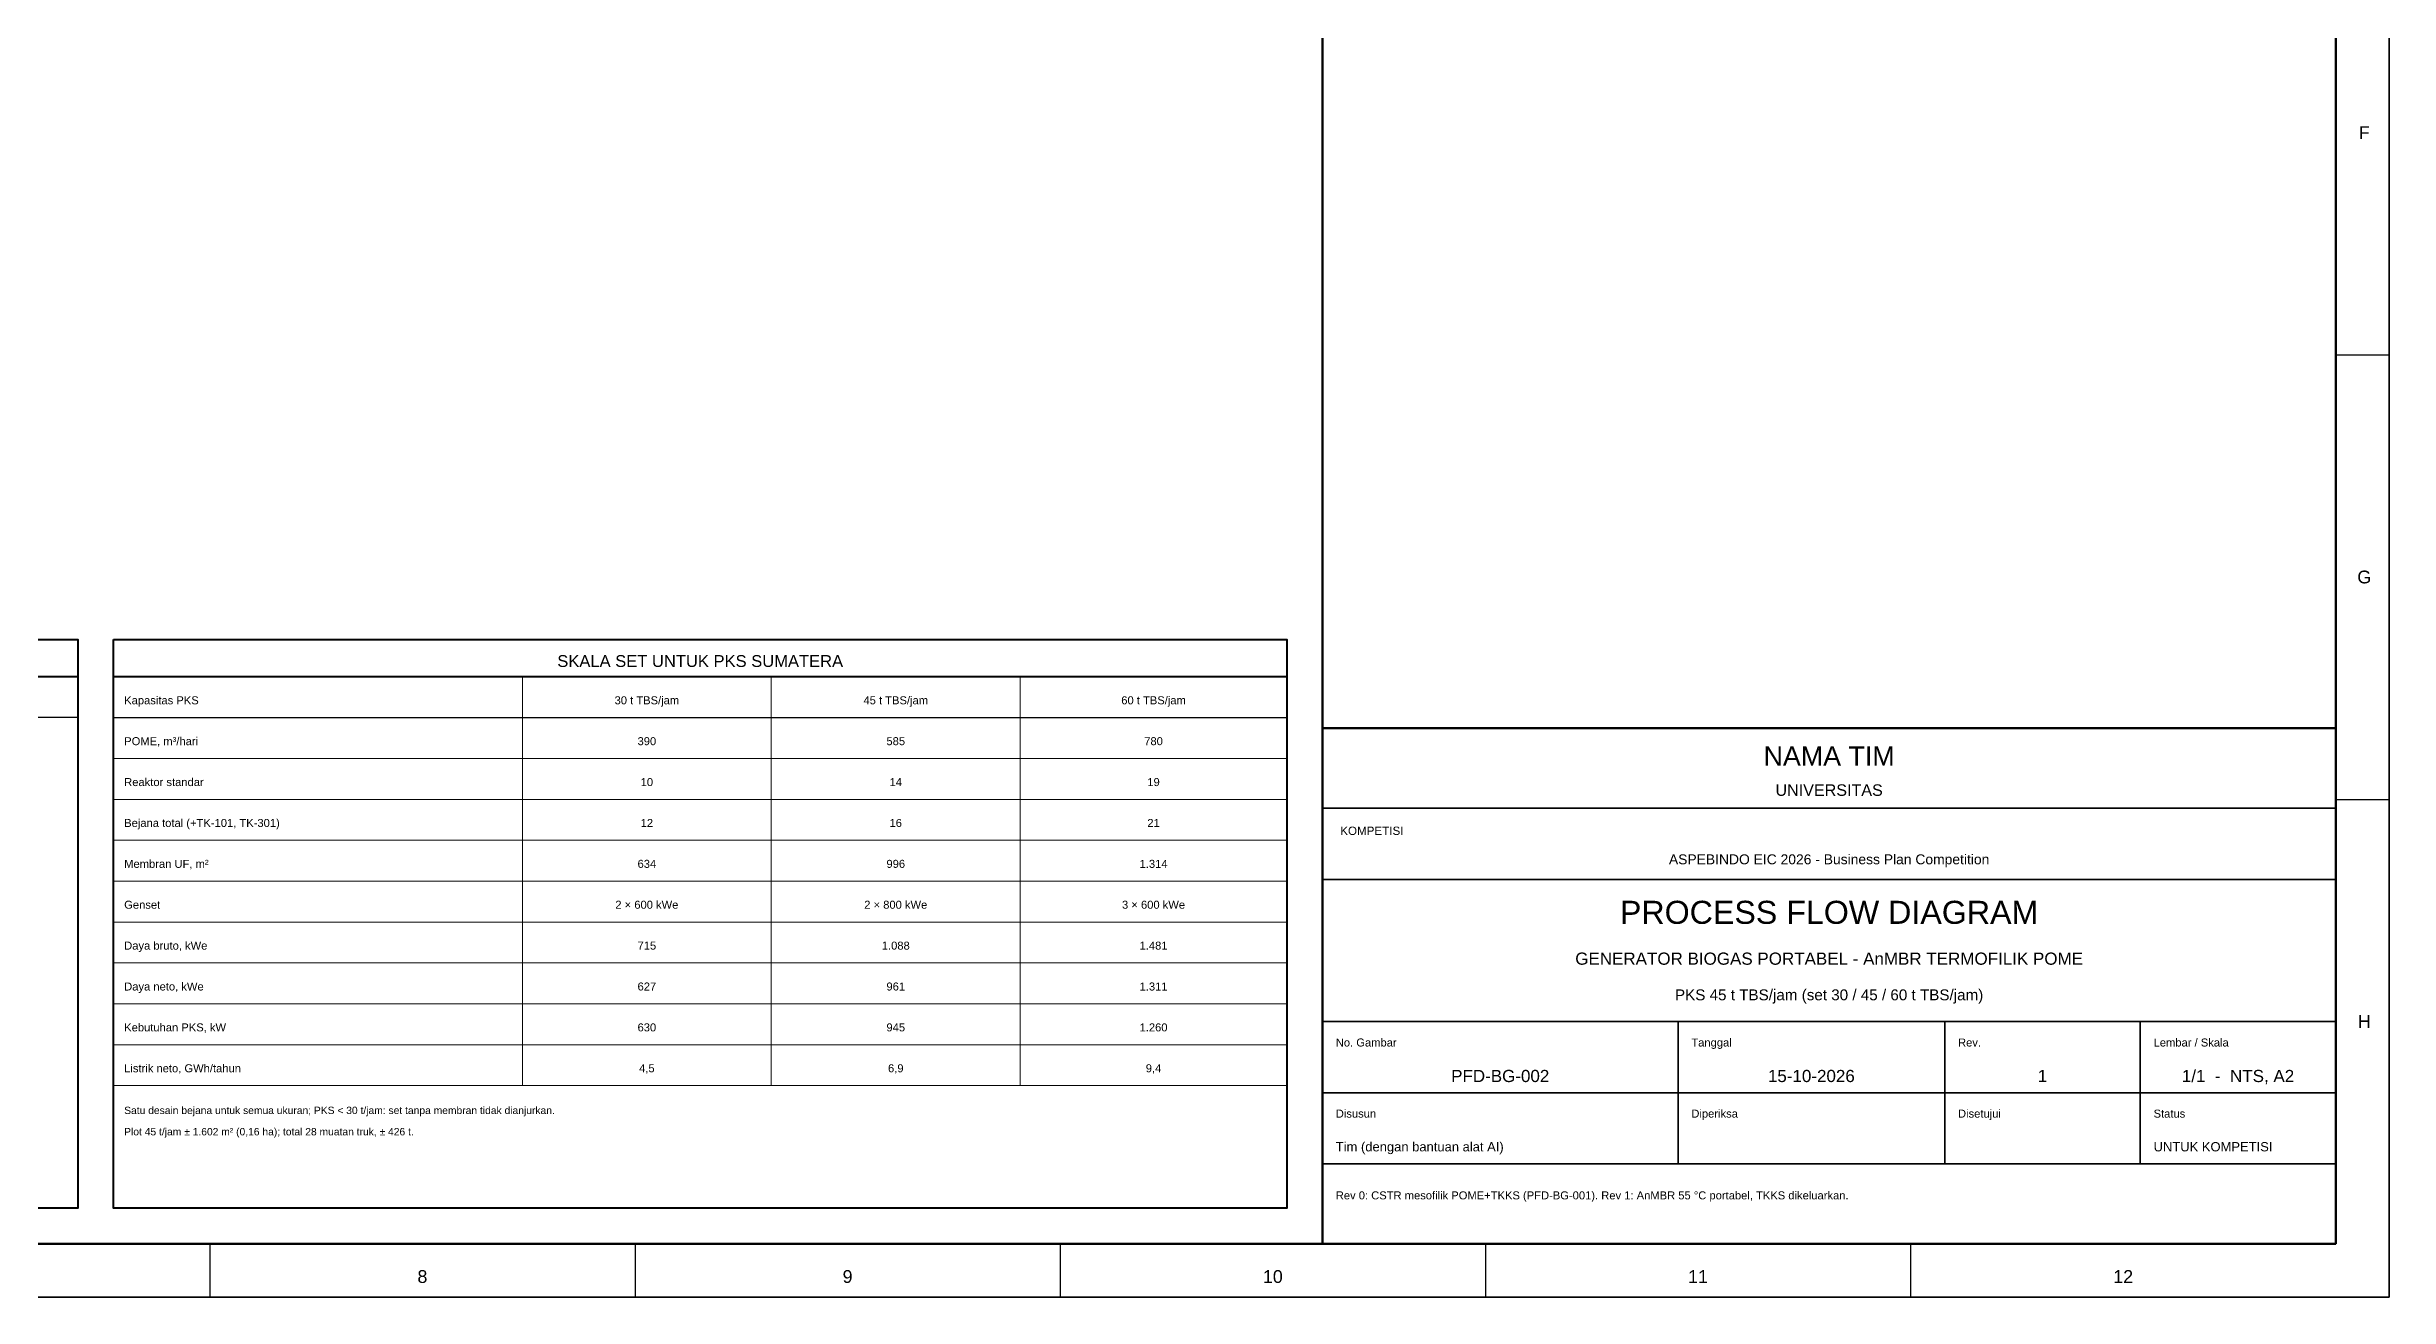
# Model space of a CAD drawing. Header units: millimetres. Extents: x 4 to 590, y 4 to 416.
# Drawn here: x 326.5 to 590, y 4 to 144.7 of the extents above; entities that cross this region are included whole.
import ezdxf
from ezdxf.enums import TextEntityAlignment as Align

# ---------------------------------------------------------------- set-up
doc = ezdxf.new("R2010")
doc.units = ezdxf.units.MM
doc.layers.add('PFD-BINGKAI', color=7, linetype='Continuous')
doc.layers.add('PFD-TABEL', color=7, linetype='Continuous')
doc.styles.add('PFD', font='arial.ttf')

msp = doc.modelspace()

# ---------------------------------------------------------------- linework, layer by layer
at = {"layer": 'PFD-BINGKAI', "linetype": 'Continuous', "lineweight": 35, "ltscale": 0.35}
msp.add_lwpolyline([(4, 416), (590, 416), (590, 4), (4, 4)], close=True, dxfattribs=at)
at = {"layer": 'PFD-BINGKAI', "linetype": 'Continuous', "lineweight": 70, "ltscale": 0.35}
msp.add_lwpolyline([(10, 410), (584, 410), (584, 10), (10, 10)], close=True, dxfattribs=at)
for points in [[(470, 410), (470, 10)], [(470, 68), (584, 68)]]:
    msp.add_lwpolyline(points, dxfattribs=at)
at = {"layer": 'PFD-BINGKAI', "linetype": 'Continuous', "lineweight": 25, "ltscale": 0.35}
for points in [[(584, 110), (590, 110)], [(584, 60), (590, 60)], [(344.83, 10), (344.83, 4)], [(392.67, 10), (392.67, 4)], [(440.5, 10), (440.5, 4)], [(488.33, 10), (488.33, 4)], [(536.17, 10), (536.17, 4)]]:
    msp.add_lwpolyline(points, dxfattribs=at)
at = {"layer": 'PFD-BINGKAI', "linetype": 'Continuous', "lineweight": 35, "ltscale": 0.35}
for points in [[(470, 59), (584, 59)], [(470, 51), (584, 51)], [(470, 35), (584, 35)], [(510, 35), (510, 19)], [(540, 35), (540, 19)], [(562, 35), (562, 19)], [(470, 27), (584, 27)], [(470, 19), (584, 19)]]:
    msp.add_lwpolyline(points, dxfattribs=at)
at = {"layer": 'PFD-TABEL', "linetype": 'Continuous', "lineweight": 40, "ltscale": 0.35}
for points in [[(12, 78), (330, 78), (330, 14), (12, 14)], [(12, 78), (330, 78), (330, 73.8), (12, 73.8)], [(334, 78), (466, 78), (466, 14), (334, 14)], [(334, 78), (466, 78), (466, 73.8), (334, 73.8)]]:
    msp.add_lwpolyline(points, close=True, dxfattribs=at)
at = {"layer": 'PFD-TABEL', "linetype": 'Continuous', "lineweight": 15, "ltscale": 0.35}
for points in [[(380, 73.8), (380, 27.8)], [(408, 73.8), (408, 27.8)], [(436, 73.8), (436, 27.8)]]:
    msp.add_lwpolyline(points, dxfattribs=at)
at = {"layer": 'PFD-TABEL', "linetype": 'Continuous', "lineweight": 30, "ltscale": 0.35}
for points in [[(12, 69.25), (330, 69.25)], [(334, 69.2), (466, 69.2)]]:
    msp.add_lwpolyline(points, dxfattribs=at)
at = {"layer": 'PFD-TABEL', "linetype": 'Continuous', "lineweight": 13, "ltscale": 0.35}
for points in [[(334, 64.6), (466, 64.6)], [(334, 60), (466, 60)], [(334, 55.4), (466, 55.4)], [(334, 50.8), (466, 50.8)], [(334, 46.2), (466, 46.2)], [(334, 41.6), (466, 41.6)], [(334, 37), (466, 37)], [(334, 32.4), (466, 32.4)], [(334, 27.8), (466, 27.8)]]:
    msp.add_lwpolyline(points, dxfattribs=at)

# ---------------------------------------------------------------- texts
at = {"layer": 'PFD-BINGKAI', "style": 'PFD'}
for s, height, p in [('F', 1.44, (587.2, 134.3)), ('G', 1.44, (587.2, 84.3)), ('NAMA TIM', 2.16, (527, 63.8)), ('UNIVERSITAS', 1.296, (527, 60.4)), ('ASPEBINDO EIC 2026 - Business Plan Competition', 1.116, (527, 52.7)), ('PROCESS FLOW DIAGRAM', 2.592, (527, 46)), ('GENERATOR BIOGAS PORTABEL - AnMBR TERMOFILIK POME', 1.368, (527, 41.4)), ('PKS 45 t TBS/jam (set 30 / 45 / 60 t TBS/jam)', 1.224, (527, 37.4)), ('H', 1.44, (587.2, 34.3)), ('PFD-BG-002', 1.368, (490, 28.2)), ('15-10-2026', 1.368, (525, 28.2)), ('1', 1.37, (551, 28.2)), ('1/1  -  NTS, A2', 1.368, (573, 28.2)), ('8', 1.44, (368.75, 5.6)), ('9', 1.44, (416.58, 5.6)), ('10', 1.44, (464.42, 5.6)), ('11', 1.44, (512.25, 5.6)), ('12', 1.44, (560.08, 5.6))]:
    msp.add_text(s, height=height, dxfattribs=at).set_placement(p, align=Align.CENTER)
for s, height, p in [('KOMPETISI', 0.936, (472, 56)), ('No. Gambar', 0.9, (471.5, 32.2)), ('Tanggal', 0.9, (511.5, 32.2)), ('Rev.', 0.9, (541.5, 32.2)), ('Lembar / Skala', 0.9, (563.5, 32.2)), ('Disusun', 0.9, (471.5, 24.2)), ('Diperiksa', 0.9, (511.5, 24.2)), ('Disetujui', 0.9, (541.5, 24.2)), ('Status', 0.9, (563.5, 24.2)), ('Tim (dengan bantuan alat AI)', 1.044, (471.5, 20.4)), ('UNTUK KOMPETISI', 1.044, (563.5, 20.4)), ('Rev 0: CSTR mesofilik POME+TKKS (PFD-BG-001). Rev 1: AnMBR 55 °C portabel, TKKS dikeluarkan.', 0.9, (471.5, 15))]:
    msp.add_text(s, height=height, dxfattribs=at).set_placement(p)
at = {"layer": 'PFD-TABEL', "style": 'PFD'}
for s, height, p in [('SKALA SET UNTUK PKS SUMATERA', 1.332, (400, 74.9)), ('30 t TBS/jam', 0.9, (394, 70.7)), ('45 t TBS/jam', 0.9, (422, 70.7)), ('60 t TBS/jam', 0.9, (451, 70.7)), ('390', 0.9, (394, 66.1)), ('585', 0.9, (422, 66.1)), ('780', 0.9, (451, 66.1)), ('10', 0.9, (394, 61.5)), ('14', 0.9, (422, 61.5)), ('19', 0.9, (451, 61.5)), ('12', 0.9, (394, 56.9)), ('16', 0.9, (422, 56.9)), ('21', 0.9, (451, 56.9)), ('634', 0.9, (394, 52.3)), ('996', 0.9, (422, 52.3)), ('1.314', 0.9, (451, 52.3)), ('2 × 600 kWe', 0.9, (394, 47.7)), ('2 × 800 kWe', 0.9, (422, 47.7)), ('3 × 600 kWe', 0.9, (451, 47.7)), ('715', 0.9, (394, 43.1)), ('1.088', 0.9, (422, 43.1)), ('1.481', 0.9, (451, 43.1)), ('627', 0.9, (394, 38.5)), ('961', 0.9, (422, 38.5)), ('1.311', 0.9, (451, 38.5)), ('630', 0.9, (394, 33.9)), ('945', 0.9, (422, 33.9)), ('1.260', 0.9, (451, 33.9)), ('4,5', 0.9, (394, 29.3)), ('6,9', 0.9, (422, 29.3)), ('9,4', 0.9, (451, 29.3))]:
    msp.add_text(s, height=height, dxfattribs=at).set_placement(p, align=Align.CENTER)
for s, height, p in [('Kapasitas PKS', 0.9, (335.2, 70.7)), ('POME, m³/hari', 0.9, (335.2, 66.1)), ('Reaktor standar', 0.9, (335.2, 61.5)), ('Bejana total (+TK-101, TK-301)', 0.9, (335.2, 56.9)), ('Membran UF, m²', 0.9, (335.2, 52.3)), ('Genset', 0.9, (335.2, 47.7)), ('Daya bruto, kWe', 0.9, (335.2, 43.1)), ('Daya neto, kWe', 0.9, (335.2, 38.5)), ('Kebutuhan PKS, kW', 0.9, (335.2, 33.9)), ('Listrik neto, GWh/tahun', 0.9, (335.2, 29.3)), ('Satu desain bejana untuk semua ukuran; PKS < 30 t/jam: set tanpa membran tidak dianjurkan.', 0.828, (335.2, 24.6)), ('Plot 45 t/jam ± 1.602 m² (0,16 ha); total 28 muatan truk, ± 426 t.', 0.828, (335.2, 22.2))]:
    msp.add_text(s, height=height, dxfattribs=at).set_placement(p)

doc.saveas('drawing.dxf')
